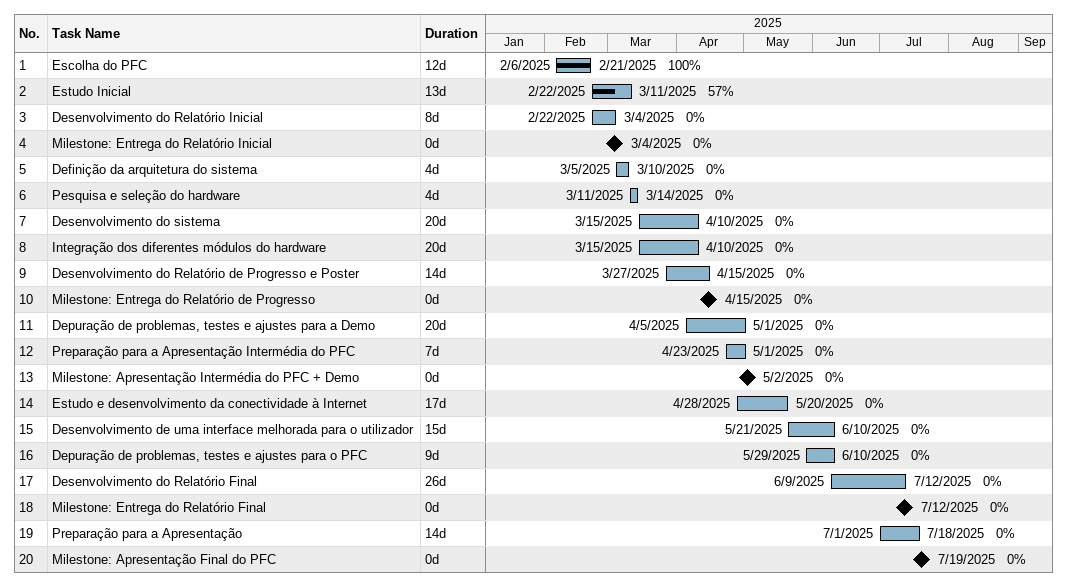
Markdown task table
| ID | Task | Duration | Start | Finish | % complete |
|---|---|---|---|---|---|
| 1 | Escolha do PFC | 12d | 2025-02-06 | 2025-02-21 | 100 |
| 2 | Estudo Inicial | 13d | 2025-02-22 | 2025-03-11 | 57 |
| 3 | Desenvolvimento do Relatório Inicial | 8d | 2025-02-22 | 2025-03-04 | 0 |
| 4 | Milestone: Entrega do Relatório Inicial | 0d | 2025-03-04 | 2025-03-04 | 0 |
| 5 | Definição da arquitetura do sistema | 4d | 2025-03-05 | 2025-03-10 | 0 |
| 6 | Pesquisa e seleção do hardware | 4d | 2025-03-11 | 2025-03-14 | 0 |
| 7 | Desenvolvimento do sistema | 20d | 2025-03-15 | 2025-04-10 | 0 |
| 8 | Integração dos diferentes módulos do hardware | 20d | 2025-03-15 | 2025-04-10 | 0 |
| 9 | Desenvolvimento do Relatório de Progresso e Poster | 14d | 2025-03-27 | 2025-04-15 | 0 |
| 10 | Milestone: Entrega do Relatório de Progresso | 0d | 2025-04-15 | 2025-04-15 | 0 |
| 11 | Depuração de problemas, testes e ajustes para a Demo | 20d | 2025-04-05 | 2025-05-01 | 0 |
| 12 | Preparação para a Apresentação Intermédia do PFC | 7d | 2025-04-23 | 2025-05-01 | 0 |
| 13 | Milestone: Apresentação Intermédia do PFC + Demo | 0d | 2025-05-02 | 2025-05-02 | 0 |
| 14 | Estudo e desenvolvimento da conectividade à Internet | 17d | 2025-04-28 | 2025-05-20 | 0 |
| 15 | Desenvolvimento de uma interface melhorada para o utilizador | 15d | 2025-05-21 | 2025-06-10 | 0 |
| 16 | Depuração de problemas, testes e ajustes para o PFC | 9d | 2025-05-29 | 2025-06-10 | 0 |
| 17 | Desenvolvimento do Relatório Final | 26d | 2025-06-09 | 2025-07-12 | 0 |
| 18 | Milestone: Entrega do Relatório Final | 0d | 2025-07-12 | 2025-07-12 | 0 |
| 19 | Preparação para a Apresentação | 14d | 2025-07-01 | 2025-07-18 | 0 |
| 20 | Milestone: Apresentação Final do PFC | 0d | 2025-07-19 | 2025-07-19 | 0 |
